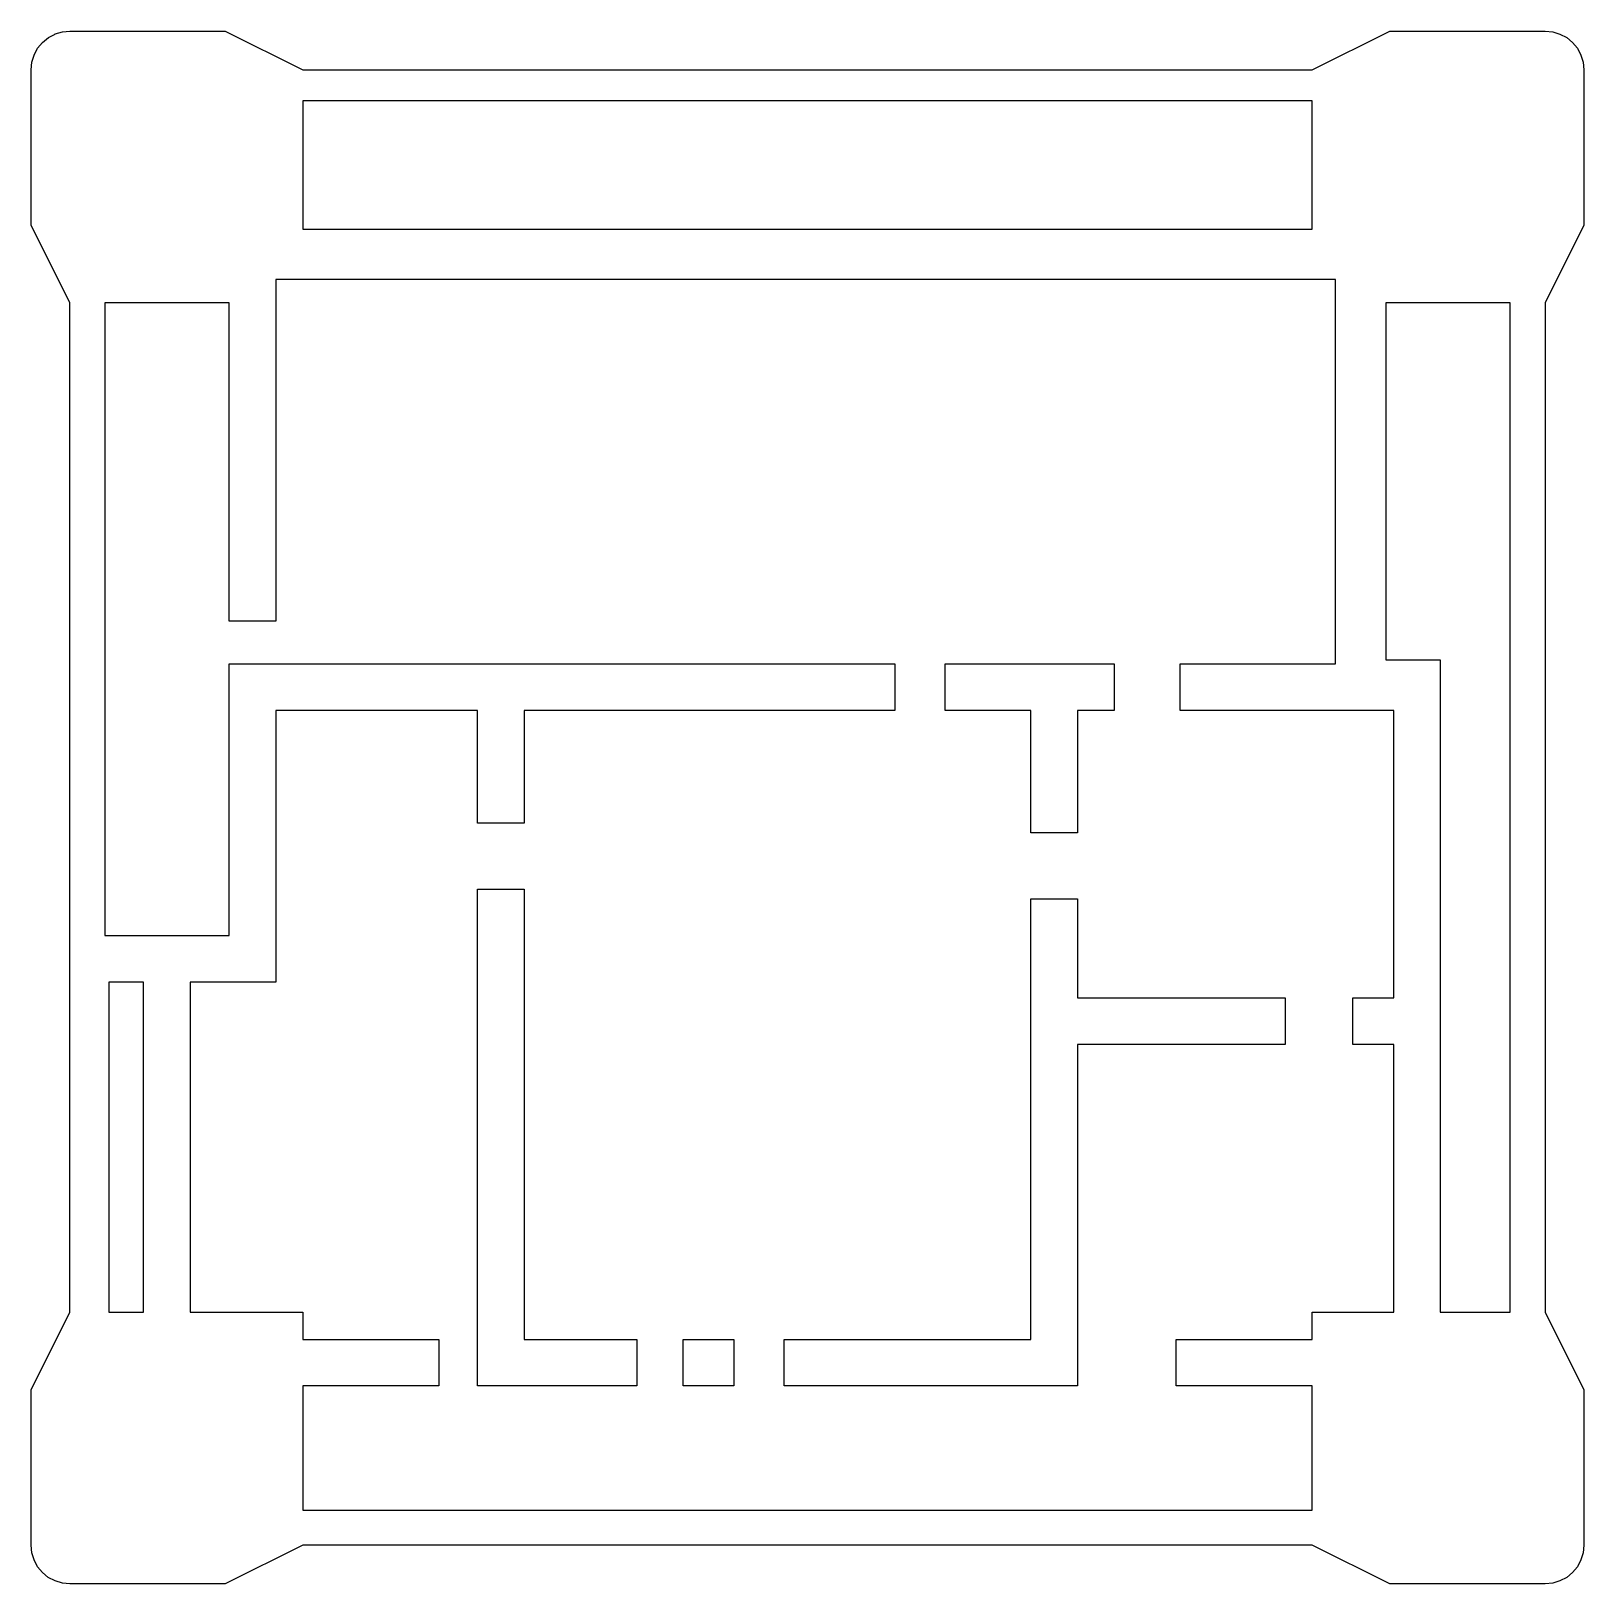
# Model space of a CAD drawing. Extents: x 118 to 158, y -113 to -73.
import ezdxf

# ---------------------------------------------------------------- set-up
doc = ezdxf.new("R2010")
doc.units = 0
doc.layers.add('BLACK', color=7, linetype='CONTINUOUS')

msp = doc.modelspace()

# ---------------------------------------------------------------- linework, layer by layer
at = {"layer": 'BLACK', "linetype": 'CONTINUOUS'}
for p, q in [((118.293, -73.292), (118.445, -73.1677)), ((118.445, -73.1676), (118.618, -73.0753)), ((118.445, -73.1677), (118.445, -73.1676)), ((118.618, -73.0752), (118.806, -73.0185)), ((118.618, -73.0753), (118.618, -73.0752)), ((118.806, -73.0185), (119.001, -72.9995)), ((118.806, -73.0185), (118.806, -73.0185)), ((119.001, -72.9995), (119.001, -72.9995)), ((119.001, -72.9995), (123.001, -72.9995)), ((123.001, -72.9995), (123.001, -72.9996)), ((123.001, -72.9996), (125, -74.0005)), ((151, -74.0005), (152.999, -72.9996)), ((152.999, -72.9996), (152.999, -72.9995)), ((152.999, -72.9995), (157, -72.9995)), ((157, -72.9995), (157, -72.9995)), ((157, -72.9995), (157.195, -73.0187)), ((157.195, -73.0187), (157.195, -73.0187)), ((157.195, -73.0187), (157.383, -73.0757)), ((157.383, -73.0757), (157.383, -73.0757)), ((157.383, -73.0757), (157.556, -73.1681)), ((157.556, -73.1681), (157.556, -73.1682)), ((157.556, -73.1682), (157.707, -73.2926)), ((118.076, -73.6168), (118.168, -73.4438)), ((118.168, -73.4437), (118.293, -73.2921)), ((118.168, -73.4438), (118.168, -73.4437)), ((118.293, -73.2921), (118.293, -73.292)), ((157.707, -73.2926), (157.708, -73.2926)), ((157.708, -73.2926), (157.832, -73.4442)), ((157.832, -73.4442), (157.832, -73.4443)), ((157.832, -73.4443), (157.924, -73.6172)), ((117.999, -78), (117.999, -74)), ((117.999, -74), (118, -74)), ((118, -74), (118.019, -73.8047)), ((118.019, -73.8046), (118.076, -73.6169)), ((118.019, -73.8047), (118.019, -73.8046)), ((118.076, -73.6169), (118.076, -73.6168)), ((125, -74.0005), (151, -74.0005)), ((157.924, -73.6172), (157.924, -73.6173)), ((157.924, -73.6173), (157.981, -73.8049)), ((157.981, -73.8049), (157.981, -73.805)), ((157.981, -73.805), (158, -74.0002)), ((158, -74.0002), (158, -74.0002)), ((158, -74.0002), (158, -78)), ((150.999, -74.8005), (125, -74.8005)), ((125, -74.8005), (125, -78.0995)), ((150.999, -78.0995), (150.999, -74.8005)), ((118, -78.0002), (117.999, -78)), ((118.999, -80.0001), (118, -78.0002)), ((158, -78.0002), (157, -80.0001)), ((158, -78), (158, -78.0002)), ((125, -78.0995), (150.999, -78.0995)), ((151.6, -79.4005), (124.3, -79.4005)), ((124.3, -79.4005), (124.3, -88.2)), ((151.6, -89.2995), (151.6, -79.4005)), ((118.999, -106), (118.999, -80.0001)), ((123.099, -80.0005), (119.9, -80.0005)), ((119.9, -80.0005), (119.9, -96.2995)), ((123.099, -88.2), (123.099, -80.0005)), ((156.1, -80.0005), (152.9, -80.0005)), ((152.9, -80.0005), (152.9, -89.1995)), ((156.1, -105.999), (156.1, -80.0005)), ((157, -80.0001), (157, -106)), ((123.1, -88.2004), (123.099, -88.2)), ((123.1, -88.2005), (123.1, -88.2004)), ((124.3, -88.2005), (123.1, -88.2005)), ((124.3, -88.2), (124.3, -88.2004)), ((124.3, -88.2004), (124.3, -88.2005)), ((152.9, -89.1995), (154.3, -89.1995)), ((154.3, -89.1995), (154.3, -89.1996)), ((154.3, -89.1996), (154.3, -89.2)), ((154.3, -89.2), (154.3, -105.999)), ((123.099, -89.3), (123.1, -89.2996)), ((123.099, -96.2995), (123.099, -89.3)), ((123.1, -89.2996), (123.1, -89.2995)), ((123.1, -89.2995), (140.25, -89.2995)), ((140.25, -89.2995), (140.25, -89.2996)), ((140.25, -89.2996), (140.25, -89.3)), ((140.25, -89.3), (140.25, -90.5)), ((141.549, -89.3), (141.55, -89.2996)), ((141.549, -90.5), (141.549, -89.3)), ((141.55, -89.2996), (141.55, -89.2995)), ((141.55, -89.2995), (145.9, -89.2995)), ((145.9, -89.2995), (145.9, -89.2996)), ((145.9, -89.2996), (145.9, -89.3)), ((145.9, -89.3), (145.9, -90.5)), ((147.6, -89.2996), (147.6, -89.2995)), ((147.6, -89.2995), (151.6, -89.2995)), ((147.6, -89.3), (147.6, -89.2996)), ((147.6, -90.5), (147.6, -89.3)), ((129.499, -90.5005), (124.3, -90.5005)), ((124.3, -90.5005), (124.3, -97.5)), ((129.499, -93.4), (129.499, -90.5005)), ((140.25, -90.5005), (130.701, -90.5005)), ((130.701, -90.5005), (130.701, -93.4)), ((140.25, -90.5), (140.25, -90.5004)), ((140.25, -90.5004), (140.25, -90.5005)), ((141.55, -90.5004), (141.549, -90.5)), ((141.55, -90.5005), (141.55, -90.5004)), ((143.749, -90.5005), (141.55, -90.5005)), ((143.749, -93.65), (143.749, -90.5005)), ((145.9, -90.5005), (144.951, -90.5005)), ((144.951, -90.5005), (144.951, -93.65)), ((145.9, -90.5), (145.9, -90.5004)), ((145.9, -90.5004), (145.9, -90.5005)), ((147.6, -90.5004), (147.6, -90.5)), ((147.6, -90.5005), (147.6, -90.5004)), ((153.1, -90.5005), (147.6, -90.5005)), ((153.1, -97.8995), (153.1, -90.5005)), ((129.5, -93.4004), (129.499, -93.4)), ((129.5, -93.4005), (129.5, -93.4004)), ((130.7, -93.4005), (129.5, -93.4005)), ((130.701, -93.4), (130.7, -93.4004)), ((130.7, -93.4004), (130.7, -93.4005)), ((143.75, -93.6504), (143.749, -93.65)), ((143.75, -93.6505), (143.75, -93.6504)), ((144.95, -93.6505), (143.75, -93.6505)), ((144.951, -93.65), (144.95, -93.6504)), ((144.95, -93.6504), (144.95, -93.6505)), ((129.499, -95.1), (129.5, -95.0996)), ((129.499, -107.9), (129.499, -95.1)), ((129.5, -95.0996), (129.5, -95.0995)), ((129.5, -95.0995), (130.7, -95.0995)), ((130.7, -95.0995), (130.7, -95.0996)), ((130.7, -95.0996), (130.701, -95.1)), ((130.701, -95.1), (130.701, -106.7)), ((143.749, -95.35), (143.75, -95.3496)), ((143.749, -106.7), (143.749, -95.35)), ((143.75, -95.3496), (143.75, -95.3495)), ((143.75, -95.3495), (144.95, -95.3495)), ((144.95, -95.3495), (144.95, -95.3496)), ((144.95, -95.3496), (144.951, -95.35)), ((144.951, -95.35), (144.951, -97.8995)), ((119.9, -96.2995), (123.099, -96.2995)), ((120.899, -97.5005), (120, -97.5005)), ((120, -97.5005), (120, -105.999)), ((120.899, -105.999), (120.899, -97.5005)), ((124.3, -97.5005), (122.1, -97.5005)), ((122.1, -97.5005), (122.1, -105.999)), ((124.3, -97.5), (124.3, -97.5004)), ((124.3, -97.5004), (124.3, -97.5005)), ((144.951, -97.8995), (150.3, -97.8995)), ((150.3, -97.8995), (150.3, -97.8996)), ((150.3, -97.8996), (150.3, -97.9)), ((150.3, -97.9), (150.3, -99.1)), ((152.049, -97.9), (152.05, -97.8996)), ((152.049, -99.1), (152.049, -97.9)), ((152.05, -97.8996), (152.05, -97.8995)), ((152.05, -97.8995), (153.1, -97.8995)), ((150.3, -99.1005), (144.951, -99.1005)), ((144.951, -99.1005), (144.951, -107.9)), ((150.3, -99.1), (150.3, -99.1004)), ((150.3, -99.1004), (150.3, -99.1005)), ((152.05, -99.1004), (152.049, -99.1)), ((152.05, -99.1005), (152.05, -99.1004)), ((153.1, -99.1005), (152.05, -99.1005)), ((153.1, -105.999), (153.1, -99.1005)), ((118, -108), (118.999, -106)), ((120, -105.999), (120.899, -105.999)), ((122.1, -105.999), (125, -105.999)), ((125, -105.999), (125, -106)), ((125, -106), (125, -106)), ((125, -106), (125, -106.7)), ((150.999, -106.7), (150.999, -106)), ((150.999, -106), (151, -106)), ((151, -106), (151, -105.999)), ((151, -105.999), (153.1, -105.999)), ((154.3, -105.999), (156.1, -105.999)), ((157, -106), (158, -108)), ((125, -106.7), (128.5, -106.7)), ((128.5, -106.7), (128.5, -106.7)), ((128.5, -106.7), (128.5, -106.7)), ((128.5, -106.7), (128.5, -107.9)), ((130.701, -106.7), (133.6, -106.7)), ((133.6, -106.7), (133.6, -106.7)), ((133.6, -106.7), (133.6, -106.7)), ((133.6, -106.7), (133.6, -107.9)), ((134.799, -107.9), (134.799, -106.7)), ((134.799, -106.7), (134.8, -106.7)), ((134.8, -106.7), (134.8, -106.7)), ((134.8, -106.7), (136.1, -106.7)), ((136.1, -106.7), (136.1, -106.7)), ((136.1, -106.7), (136.1, -107.9)), ((136.1, -106.7), (136.1, -106.7)), ((137.399, -107.9), (137.399, -106.7)), ((137.399, -106.7), (137.4, -106.7)), ((137.4, -106.7), (137.4, -106.7)), ((137.4, -106.7), (143.749, -106.7)), ((147.499, -107.9), (147.499, -106.7)), ((147.499, -106.7), (147.5, -106.7)), ((147.5, -106.7), (147.5, -106.7)), ((147.5, -106.7), (150.999, -106.7)), ((117.999, -112), (117.999, -108)), ((117.999, -108), (118, -108)), ((128.5, -107.9), (125, -107.9)), ((125, -107.9), (125, -111.099)), ((128.5, -107.9), (128.5, -107.9)), ((128.5, -107.9), (128.5, -107.9)), ((129.5, -107.9), (129.499, -107.9)), ((133.6, -107.9), (129.5, -107.9)), ((129.5, -107.9), (129.5, -107.9)), ((133.6, -107.9), (133.6, -107.9)), ((133.6, -107.9), (133.6, -107.9)), ((134.8, -107.9), (134.799, -107.9)), ((136.1, -107.9), (134.8, -107.9)), ((134.8, -107.9), (134.8, -107.9)), ((136.1, -107.9), (136.1, -107.9)), ((136.1, -107.9), (136.1, -107.9)), ((137.4, -107.9), (137.399, -107.9)), ((144.95, -107.9), (137.4, -107.9)), ((137.4, -107.9), (137.4, -107.9)), ((144.951, -107.9), (144.95, -107.9)), ((144.95, -107.9), (144.95, -107.9)), ((147.5, -107.9), (147.499, -107.9)), ((150.999, -107.9), (147.5, -107.9)), ((147.5, -107.9), (147.5, -107.9)), ((150.999, -111.099), (150.999, -107.9)), ((158, -108), (158, -108)), ((158, -108), (158, -112)), ((125, -111.099), (150.999, -111.099)), ((118, -112), (117.999, -112)), ((118.019, -112.195), (118, -112)), ((125, -112), (123, -113)), ((151, -112), (125, -112)), ((153, -113), (151, -112)), ((158, -112), (157.981, -112.195)), ((158, -112), (158, -112)), ((118.076, -112.383), (118.019, -112.195)), ((118.019, -112.195), (118.019, -112.195)), ((118.168, -112.556), (118.076, -112.383)), ((118.076, -112.383), (118.076, -112.383)), ((157.924, -112.383), (157.832, -112.556)), ((157.981, -112.195), (157.924, -112.383)), ((157.924, -112.383), (157.924, -112.383)), ((157.981, -112.195), (157.981, -112.195)), ((118.293, -112.707), (118.168, -112.556)), ((118.168, -112.556), (118.168, -112.556)), ((118.444, -112.832), (118.293, -112.707)), ((118.293, -112.707), (118.293, -112.707)), ((157.707, -112.707), (157.556, -112.832)), ((157.832, -112.556), (157.707, -112.707)), ((157.707, -112.707), (157.707, -112.707)), ((157.832, -112.556), (157.832, -112.556)), ((118.617, -112.924), (118.444, -112.832)), ((118.444, -112.832), (118.444, -112.832)), ((118.805, -112.981), (118.617, -112.924)), ((118.617, -112.924), (118.617, -112.924)), ((119, -113), (118.805, -112.981)), ((118.805, -112.981), (118.805, -112.981)), ((123, -113), (119, -113)), ((119, -113), (119, -113)), ((123, -113), (123, -113)), ((157, -113), (153, -113)), ((153, -113), (153, -113)), ((157.195, -112.981), (157, -113)), ((157, -113), (157, -113)), ((157.383, -112.924), (157.195, -112.981)), ((157.195, -112.981), (157.195, -112.981)), ((157.556, -112.832), (157.383, -112.924)), ((157.383, -112.924), (157.383, -112.924)), ((157.556, -112.832), (157.556, -112.832))]:
    msp.add_line(p, q, dxfattribs=at)

doc.saveas('drawing.dxf')
